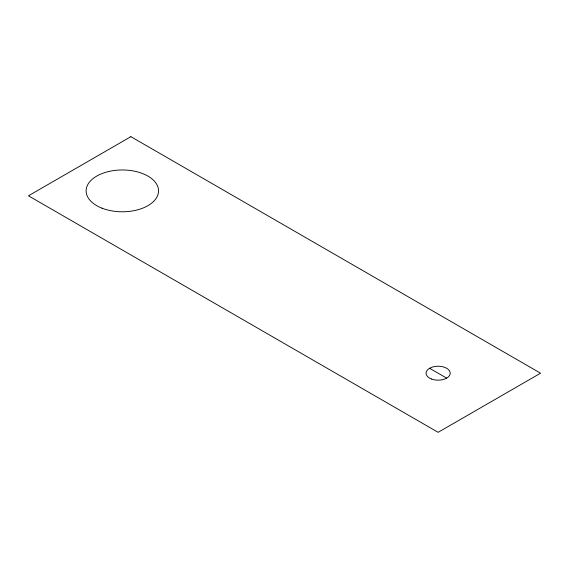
<?xml version="1.0" encoding="UTF-8"?>
<svg xmlns="http://www.w3.org/2000/svg" width="569" height="569" viewBox="0 0 569 569"><rect width="100%" height="100%" fill="white"/><g stroke="black" fill="none" stroke-linecap="round" stroke-linejoin="round"><path stroke-width="0.85" d="M429.595 368.271L446.665 378.122M130.87 136.674L28.45 195.8L438.13 432.326L540.55 373.2L130.87 136.674M102.036 208.19A36.21 20.904 0 0 0 158.452 192.365A36.21 20.904 0 0 0 106.51 172.073A36.21 20.904 0 0 0 102.036 208.19M431.53 379.032A12.07 6.97 0 0 0 450.186 373.577A12.07 6.97 0 0 0 432.675 366.984A12.07 6.97 0 0 0 431.53 379.032"/></g></svg>
